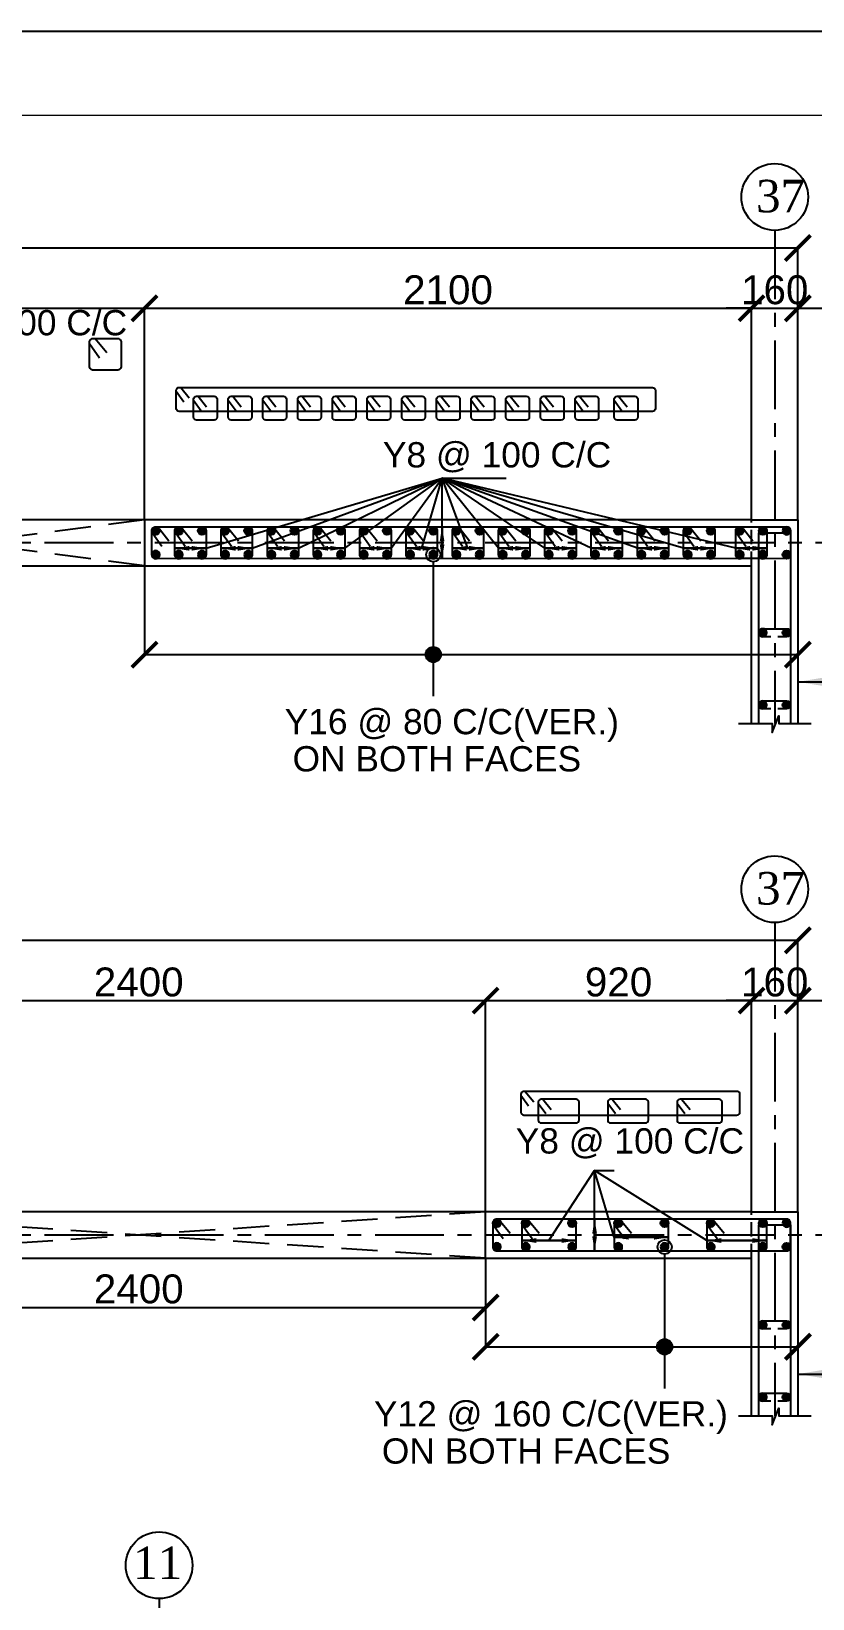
# Model space of a CAD drawing. Header units: inches. Extents: x 200139 to 352388, y -289304 to -188971.
# Drawn here: x 243224 to 254036, y -210664 to -188971 of the extents above; entities that cross this region are included whole.
import ezdxf

# ---------------------------------------------------------------- set-up
doc = ezdxf.new("R2010")
doc.units = ezdxf.units.IN
doc.header["$MEASUREMENT"] = 0
doc.linetypes.add('CENTER', pattern=[50.8, 31.75, -6.35, 6.35, -6.35])
doc.linetypes.add('Hidden', pattern=[3, 2, -1])
for name, color, linetype in [('1', 8, 'Continuous'), ('160 WALL OPEING', 1, 'Continuous'), ('5', 2, 'Continuous'), ('ARROW', 5, 'Continuous'), ('DIM', 251, 'Continuous'), ('GIRD CIR', 1, 'Continuous'), ('GIRD TEXT', 4, 'Continuous'), ('GRID', 8, 'CENTER'), ('LINKS', 3, 'Continuous'), ('OPENING', 1, 'Continuous'), ('SHEAR WALL', 6, 'Continuous'), ('STRRIUPS', 6, 'Continuous'), ('Ttxt', 3, 'Continuous')]:
    doc.layers.add(name, color=color, linetype=linetype)
doc.layers.add('JKEC COLHAT', color=2, linetype='Continuous', lineweight=20)
doc.styles.add('Arial', font='arial.ttf', dxfattribs={"height": 400})
doc.styles.add('T200', font='sanss___.ttf', dxfattribs={"height": 250})
doc.styles.add('T400', font='romantic.ttf')
doc.dimstyles.new('SCALE-25', dxfattribs={"dimtxt": 400, "dimasz": 350, "dimexe": 0, "dimexo": 0, "dimgap": 50, "dimtad": 1, "dimdec": 0, "dimlfac": 0.25, "dimzin": 0, "dimdsep": 46, "dimtxsty": 'Arial', "dimblk": 'ARCHTICK', "dimcen": 0, "dimclrd": 5, "dimclre": 8, "dimclrt": 1, "dimadec": 0, "dimazin": 0, "dimtfac": 1, "dimtdec": 0, "dimtix": 1, "dimtmove": 2, "dimatfit": 3, "dimfxl": 0, "dimtolj": 1, "dimtzin": 0, "dimlwd": -1, "dimarcsym": 0})
doc.dimstyles.new('T200', dxfattribs={"dimtxt": 300, "dimasz": 150, "dimexe": 0, "dimexo": 0, "dimgap": 5, "dimtad": 1, "dimdec": 0, "dimrnd": 5, "dimzin": 0, "dimdsep": 46, "dimtxsty": 'T200', "dimblk": 'ARCHTICK', "dimcen": 300, "dimclrd": 5, "dimclre": 252, "dimclrt": 1, "dimadec": 0, "dimazin": 0, "dimtfac": 50, "dimtdec": 0, "dimtofl": 0, "dimtmove": 2, "dimatfit": 3, "dimfxl": 1, "dimtolj": 1, "dimtzin": 0, "dimarcsym": 2})

# ---------------------------------------------------------------- blocks, each defined once
blk = doc.blocks.new('A$C5C0C2414')
at = {"layer": 'STRRIUPS', "ltscale": 0.2}
for p, q in [((0, 0), (158, -194)), ((-81, -72), (61, -268))]:
    blk.add_line(p, q, dxfattribs=at)
blk.add_lwpolyline([(304, -440), (-26, -440, -0.414214), (-81, -385), (-81, -55, -0.414214), (-26, 0), (304, 0, -0.414214), (359, -55), (359, -385, -0.414214)], format="xyb", close=True, dxfattribs=at)
blk = doc.blocks.new('R1')
at = {"layer": '5'}
h = blk.add_hatch(color=256, dxfattribs=at)
edge = h.paths.add_edge_path()
edge.add_arc((0, 0), 69.6, 0, 360)
at = {"layer": '5', "color": 6}
blk.add_circle((0, 0), 69.6, dxfattribs=at)
blk = doc.blocks.new('_ARCHTICK')
at = {"color": 0, "linetype": 'ByBlock', "const_width": 0.15}
blk.add_lwpolyline([(-0.5, -0.5), (0.5, 0.5)], dxfattribs=at)
blk = doc.blocks.new('*D162')
at = {"layer": 'Defpoints', "color": 0}
for p in [(244790, -196370, -14), (253831, -196370, -14), (253831, -197597)]:
    blk.add_point(p, dxfattribs=at)
at = {"layer": 'DIM', "color": 8, "lineweight": -2}
for p, q in [((244790, -196370), (244790, -197597)), ((253831, -196370), (253831, -197597))]:
    blk.add_line(p, q, dxfattribs=at)
at = {"layer": 'DIM', "color": 5}
blk.add_line((244790, -197597), (253831, -197597), dxfattribs=at)
at = {"layer": 'DIM', "color": 5, "xscale": 350, "yscale": 350, "zscale": 350, "rotation": 180}
blk.add_blockref('_ARCHTICK', (244790, -197597), dxfattribs=at)
at = {"layer": 'DIM', "color": 5, "xscale": 350, "yscale": 350, "zscale": 350}
blk.add_blockref('_ARCHTICK', (253831, -197597), dxfattribs=at)
blk = doc.blocks.new('ARCHTICK')
at = {"color": 0, "const_width": 0.15}
blk.add_lwpolyline([(-0.5, -0.5), (0.5, 0.5)], dxfattribs=at)
blk = doc.blocks.new('*D165')
at = {"layer": 'Defpoints', "color": 0}
for p in [(253831, -191969), (204796, -193930), (253831, -193930, -59)]:
    blk.add_point(p, dxfattribs=at)
at = {"layer": 'DIM', "color": 8, "lineweight": -2}
for p, q in [((204796, -193930), (204796, -191969)), ((253831, -193930), (253831, -191969))]:
    blk.add_line(p, q, dxfattribs=at)
at = {"layer": 'DIM', "color": 5}
blk.add_line((204796, -191969), (253831, -191969), dxfattribs=at)
at = {"layer": 'DIM', "color": 5, "xscale": 350, "yscale": 350, "zscale": 350, "rotation": 180}
blk.add_blockref('_ARCHTICK', (204796, -191969), dxfattribs=at)
at = {"layer": 'DIM', "color": 5, "xscale": 350, "yscale": 350, "zscale": 350}
blk.add_blockref('_ARCHTICK', (253831, -191969), dxfattribs=at)
at = {"layer": 'DIM', "color": 1, "insert": (229314, -191715), "char_height": 400, "attachment_point": 5, "style": 'Arial'}
blk.add_mtext('\\A1;12259', dxfattribs=at)
blk = doc.blocks.new('*D278')
at = {"layer": 'Defpoints', "color": 0}
for p in [(244790, -192804), (239990, -193930), (244790, -195730)]:
    blk.add_point(p, dxfattribs=at)
at = {"layer": 'DIM', "color": 8, "lineweight": -2}
for p, q in [((239990, -193930), (239990, -192804)), ((244790, -195730), (244790, -192804))]:
    blk.add_line(p, q, dxfattribs=at)
at = {"layer": 'DIM', "color": 5}
blk.add_line((239990, -192804), (244790, -192804), dxfattribs=at)
at = {"layer": 'DIM', "color": 5, "xscale": 350, "yscale": 350, "zscale": 350, "rotation": 180}
blk.add_blockref('_ARCHTICK', (239990, -192804), dxfattribs=at)
at = {"layer": 'DIM', "color": 5, "xscale": 350, "yscale": 350, "zscale": 350}
blk.add_blockref('_ARCHTICK', (244790, -192804), dxfattribs=at)
at = {"layer": 'DIM', "color": 1, "insert": (242390, -192550), "char_height": 400, "attachment_point": 5, "style": 'Arial'}
blk.add_mtext('\\A1;1200', dxfattribs=at)
blk = doc.blocks.new('*D279')
at = {"layer": 'Defpoints', "color": 0}
for p in [(253831, -192804), (253191, -195730), (253831, -195730, 0)]:
    blk.add_point(p, dxfattribs=at)
at = {"layer": 'DIM', "color": 5}
for p, q in [((253191, -192804), (252841, -192804)), ((253191, -192804), (253831, -192804)), ((253831, -192804), (254181, -192804))]:
    blk.add_line(p, q, dxfattribs=at)
at = {"layer": 'DIM', "color": 8, "lineweight": -2}
for p, q in [((253191, -195730), (253191, -192804)), ((253831, -195730), (253831, -192804))]:
    blk.add_line(p, q, dxfattribs=at)
at = {"layer": 'DIM', "color": 5, "xscale": 350, "yscale": 350, "zscale": 350}
blk.add_blockref('_ARCHTICK', (253191, -192804), dxfattribs=at)
at = {"layer": 'DIM', "color": 5, "xscale": 350, "yscale": 350, "zscale": 350, "rotation": 180}
blk.add_blockref('_ARCHTICK', (253831, -192804), dxfattribs=at)
at = {"layer": 'DIM', "color": 1, "insert": (253511, -192550), "char_height": 400, "attachment_point": 5, "style": 'Arial'}
blk.add_mtext('\\A1;160', dxfattribs=at)
blk = doc.blocks.new('*D281')
at = {"layer": 'Defpoints', "color": 0}
for p in [(253191, -192804), (244790, -193605), (253191, -193605)]:
    blk.add_point(p, dxfattribs=at)
at = {"layer": 'DIM', "color": 8, "lineweight": -2}
for p, q in [((244790, -193605), (244790, -192804)), ((253191, -193605), (253191, -192804))]:
    blk.add_line(p, q, dxfattribs=at)
at = {"layer": 'DIM', "color": 5}
blk.add_line((244790, -192804), (253191, -192804), dxfattribs=at)
at = {"layer": 'DIM', "color": 5, "xscale": 350, "yscale": 350, "zscale": 350, "rotation": 180}
blk.add_blockref('_ARCHTICK', (244790, -192804), dxfattribs=at)
at = {"layer": 'DIM', "color": 5, "xscale": 350, "yscale": 350, "zscale": 350}
blk.add_blockref('_ARCHTICK', (253191, -192804), dxfattribs=at)
at = {"layer": 'DIM', "color": 1, "insert": (248990, -192550), "char_height": 400, "attachment_point": 5, "style": 'Arial'}
blk.add_mtext('\\A1;2100', dxfattribs=at)
blk = doc.blocks.new('*D285')
at = {"layer": 'Defpoints', "color": 0}
for p in [(249510, -205951, -14), (253831, -205951, -14), (253831, -207178)]:
    blk.add_point(p, dxfattribs=at)
at = {"layer": 'DIM', "color": 8, "lineweight": -2}
for p, q in [((249510, -205951), (249510, -207178)), ((253831, -205951), (253831, -207178))]:
    blk.add_line(p, q, dxfattribs=at)
at = {"layer": 'DIM', "color": 5}
blk.add_line((249510, -207178), (253831, -207178), dxfattribs=at)
at = {"layer": 'DIM', "color": 5, "xscale": 350, "yscale": 350, "zscale": 350, "rotation": 180}
blk.add_blockref('_ARCHTICK', (249510, -207178), dxfattribs=at)
at = {"layer": 'DIM', "color": 5, "xscale": 350, "yscale": 350, "zscale": 350}
blk.add_blockref('_ARCHTICK', (253831, -207178), dxfattribs=at)
blk = doc.blocks.new('*D288')
at = {"layer": 'Defpoints', "color": 0}
for p in [(253831, -201551), (204796, -203511), (253831, -203511, -59)]:
    blk.add_point(p, dxfattribs=at)
at = {"layer": 'DIM', "color": 8, "lineweight": -2}
for p, q in [((204796, -203511), (204796, -201551)), ((253831, -203511), (253831, -201551))]:
    blk.add_line(p, q, dxfattribs=at)
at = {"layer": 'DIM', "color": 5}
blk.add_line((204796, -201551), (253831, -201551), dxfattribs=at)
at = {"layer": 'DIM', "color": 5, "xscale": 350, "yscale": 350, "zscale": 350, "rotation": 180}
blk.add_blockref('_ARCHTICK', (204796, -201551), dxfattribs=at)
at = {"layer": 'DIM', "color": 5, "xscale": 350, "yscale": 350, "zscale": 350}
blk.add_blockref('_ARCHTICK', (253831, -201551), dxfattribs=at)
at = {"layer": 'DIM', "color": 1, "insert": (229314, -201296), "char_height": 400, "attachment_point": 5, "style": 'Arial'}
blk.add_mtext('\\A1;12259', dxfattribs=at)
blk = doc.blocks.new('*D293')
at = {"layer": 'Defpoints', "color": 0}
for p in [(249510, -202386), (239911, -205311), (249510, -205311)]:
    blk.add_point(p, dxfattribs=at)
at = {"layer": 'DIM', "color": 8, "lineweight": -2}
for p, q in [((239911, -205311), (239911, -202386)), ((249510, -205311), (249510, -202386))]:
    blk.add_line(p, q, dxfattribs=at)
at = {"layer": 'DIM', "color": 5}
blk.add_line((239911, -202386), (249510, -202386), dxfattribs=at)
at = {"layer": 'DIM', "color": 5, "xscale": 350, "yscale": 350, "zscale": 350, "rotation": 180}
blk.add_blockref('_ARCHTICK', (239911, -202386), dxfattribs=at)
at = {"layer": 'DIM', "color": 5, "xscale": 350, "yscale": 350, "zscale": 350}
blk.add_blockref('_ARCHTICK', (249510, -202386), dxfattribs=at)
at = {"layer": 'DIM', "color": 1, "insert": (244710, -202131), "char_height": 400, "attachment_point": 5, "style": 'Arial'}
blk.add_mtext('\\A1;2400', dxfattribs=at)
blk = doc.blocks.new('*D294')
at = {"layer": 'Defpoints', "color": 0}
for p in [(253831, -202386), (253191, -205311), (253831, -205311, 0)]:
    blk.add_point(p, dxfattribs=at)
at = {"layer": 'DIM', "color": 5}
for p, q in [((253191, -202386), (252841, -202386)), ((253191, -202386), (253831, -202386)), ((253831, -202386), (254181, -202386))]:
    blk.add_line(p, q, dxfattribs=at)
at = {"layer": 'DIM', "color": 8, "lineweight": -2}
for p, q in [((253191, -205311), (253191, -202386)), ((253831, -205311), (253831, -202386))]:
    blk.add_line(p, q, dxfattribs=at)
at = {"layer": 'DIM', "color": 5, "xscale": 350, "yscale": 350, "zscale": 350}
blk.add_blockref('_ARCHTICK', (253191, -202386), dxfattribs=at)
at = {"layer": 'DIM', "color": 5, "xscale": 350, "yscale": 350, "zscale": 350, "rotation": 180}
blk.add_blockref('_ARCHTICK', (253831, -202386), dxfattribs=at)
at = {"layer": 'DIM', "color": 1, "insert": (253511, -202131), "char_height": 400, "attachment_point": 5, "style": 'Arial'}
blk.add_mtext('\\A1;160', dxfattribs=at)
blk = doc.blocks.new('*D290')
at = {"layer": 'Defpoints', "color": 0}
for p in [(253191, -202386), (253191, -203419), (249510, -205311)]:
    blk.add_point(p, dxfattribs=at)
at = {"layer": 'DIM', "color": 8, "lineweight": -2}
for p, q in [((249510, -205311), (249510, -202386)), ((253191, -203419), (253191, -202386))]:
    blk.add_line(p, q, dxfattribs=at)
at = {"layer": 'DIM', "color": 5}
blk.add_line((249510, -202386), (253191, -202386), dxfattribs=at)
at = {"layer": 'DIM', "color": 5, "xscale": 350, "yscale": 350, "zscale": 350, "rotation": 180}
blk.add_blockref('_ARCHTICK', (249510, -202386), dxfattribs=at)
at = {"layer": 'DIM', "color": 5, "xscale": 350, "yscale": 350, "zscale": 350}
blk.add_blockref('_ARCHTICK', (253191, -202386), dxfattribs=at)
at = {"layer": 'DIM', "color": 1, "insert": (251350, -202131), "char_height": 400, "attachment_point": 5, "style": 'Arial'}
blk.add_mtext('\\A1;920', dxfattribs=at)
blk = doc.blocks.new('A$C65FE352E')
at = {"layer": 'STRRIUPS', "ltscale": 0.2}
for p, q in [((0, 0), (158, -194)), ((-81, -72), (61, -268)), ((240, -216, 59), (382, -412, 59)), ((321, -144, 59), (479, -338, 59)), ((1520, -216, 59), (1662, -412, 59)), ((1601, -144, 59), (1759, -338, 59)), ((2800, -216, 59), (2942, -412, 59)), ((2881, -144, 59), (3039, -338, 59))]:
    blk.add_line(p, q, dxfattribs=at)
at = {"layer": 'STRRIUPS', "ltscale": 0.2, "elevation": 118}
for points in [[(-26, -440), (3905, -440, 0.414214), (3960, -385), (3960, -55, 0.414214), (3905, 0), (-26, 0, 0.414214), (-81, -55), (-81, -385, 0.414214)], [(295, -584), (936, -584, 0.414214), (991, -529), (991, -199, 0.414214), (936, -144), (295, -144, 0.414214), (240, -199), (240, -529, 0.414214)], [(1575, -584), (2216, -584, 0.414214), (2271, -529), (2271, -199, 0.414214), (2216, -144), (1575, -144, 0.414214), (1520, -199), (1520, -529, 0.414214)], [(2855, -584), (3576, -584, 0.414214), (3631, -529), (3631, -199, 0.414214), (3576, -144), (2855, -144, 0.414214), (2800, -199), (2800, -529, 0.414214)]]:
    blk.add_lwpolyline(points, format="xyb", close=True, dxfattribs=at)
blk = doc.blocks.new('*D296')
at = {"layer": 'Defpoints', "color": 0}
for p in [(239911, -205951), (249510, -205951), (249510, -206633)]:
    blk.add_point(p, dxfattribs=at)
at = {"layer": 'DIM', "color": 8, "lineweight": -2}
for p, q in [((239911, -205951), (239911, -206633)), ((249510, -205951), (249510, -206633))]:
    blk.add_line(p, q, dxfattribs=at)
at = {"layer": 'DIM', "color": 5}
blk.add_line((239911, -206633), (249510, -206633), dxfattribs=at)
at = {"layer": 'DIM', "color": 5, "xscale": 350, "yscale": 350, "zscale": 350, "rotation": 180}
blk.add_blockref('_ARCHTICK', (239911, -206633), dxfattribs=at)
at = {"layer": 'DIM', "color": 5, "xscale": 350, "yscale": 350, "zscale": 350}
blk.add_blockref('_ARCHTICK', (249510, -206633), dxfattribs=at)
at = {"layer": 'DIM', "color": 1, "insert": (244710, -206379), "char_height": 400, "attachment_point": 5, "style": 'Arial'}
blk.add_mtext('\\A1;2400', dxfattribs=at)
blk = doc.blocks.new('A$C4CAC6CDC')
at = {"layer": 'STRRIUPS', "ltscale": 0.2}
for p, q in [((0, 0, -59), (158, -194, -59)), ((-81, -72, -59), (61, -268, -59)), ((239, -235, -59), (381, -431, -59)), ((320, -163, -59), (478, -356, -59)), ((879, -235, -59), (1021, -431, -59)), ((960, -163, -59), (1118, -356, -59)), ((1519, -235, -59), (1661, -431, -59)), ((1600, -163, -59), (1758, -356, -59)), ((2159, -235, -59), (2301, -431, -59)), ((2240, -163, -59), (2398, -356, -59)), ((2799, -235, -59), (2941, -431, -59)), ((2880, -163, -59), (3038, -356, -59)), ((3439, -235, -59), (3581, -431, -59)), ((3520, -163, -59), (3678, -356, -59)), ((4080, -235, -59), (4222, -431, -59)), ((4160, -163, -59), (4319, -356, -59)), ((4720, -235, -59), (4862, -431, -59)), ((4801, -163, -59), (4959, -356, -59)), ((5360, -235, -59), (5502, -431, -59)), ((5441, -163, -59), (5599, -356, -59)), ((6000, -235, -59), (6142, -431, -59)), ((6081, -163, -59), (6239, -356, -59)), ((6640, -235, -59), (6782, -431, -59)), ((6721, -163, -59), (6879, -356, -59)), ((7280, -235, -59), (7422, -431, -59)), ((7361, -163, -59), (7519, -356, -59)), ((8000, -235, -59), (8142, -431, -59)), ((8081, -163, -59), (8239, -356, -59))]:
    blk.add_line(p, q, dxfattribs=at)
blk.add_lwpolyline([(-26, 0), (8705, -1, -0.414191), (8760, -56), (8760, -388, -0.414258), (8705, -443), (-26, -442, -0.414169), (-81, -387), (-81, -55, -0.414236)], format="xyb", close=True, dxfattribs=at)
at = {"layer": 'STRRIUPS', "ltscale": 0.2, "elevation": 59}
for points in [[(616, -605), (294, -605, -0.414214), (239, -550), (239, -218, -0.414214), (294, -163), (616, -163, -0.414214), (671, -218), (671, -550, -0.414214)], [(1256, -605), (934, -605, -0.414214), (879, -550), (879, -218, -0.414214), (934, -163), (1256, -163, -0.414214), (1311, -218), (1311, -550, -0.414214)], [(1896, -605), (1574, -605, -0.414214), (1519, -550), (1519, -218, -0.414214), (1574, -163), (1896, -163, -0.414214), (1951, -218), (1951, -550, -0.414214)], [(2536, -605), (2214, -605, -0.414214), (2159, -550), (2159, -218, -0.414214), (2214, -163), (2536, -163, -0.414214), (2591, -218), (2591, -550, -0.414214)], [(3176, -605), (2854, -605, -0.414214), (2799, -550), (2799, -218, -0.414214), (2854, -163), (3176, -163, -0.414214), (3231, -218), (3231, -550, -0.414214)], [(3816, -605), (3494, -605, -0.414214), (3439, -550), (3439, -218, -0.414214), (3494, -163), (3816, -163, -0.414214), (3871, -218), (3871, -550, -0.414214)], [(4456, -605), (4135, -605, -0.414214), (4080, -550), (4080, -218, -0.414214), (4135, -163), (4456, -163, -0.414214), (4511, -218), (4511, -550, -0.414214)], [(5097, -605), (4775, -605, -0.414214), (4720, -550), (4720, -218, -0.414214), (4775, -163), (5097, -163, -0.414214), (5152, -218), (5152, -550, -0.414214)], [(5737, -605), (5415, -605, -0.414214), (5360, -550), (5360, -218, -0.414214), (5415, -163), (5737, -163, -0.414214), (5792, -218), (5792, -550, -0.414214)], [(6377, -605), (6055, -605, -0.414214), (6000, -550), (6000, -218, -0.414214), (6055, -163), (6377, -163, -0.414214), (6432, -218), (6432, -550, -0.414214)], [(7017, -605), (6695, -605, -0.414214), (6640, -550), (6640, -218, -0.414214), (6695, -163), (7017, -163, -0.414214), (7072, -218), (7072, -550, -0.414214)], [(7657, -605), (7335, -605, -0.414214), (7280, -550), (7280, -218, -0.414214), (7335, -163), (7657, -163, -0.414214), (7712, -218), (7712, -550, -0.414214)], [(8377, -605), (8055, -605, -0.414214), (8000, -550), (8000, -218, -0.414214), (8055, -163), (8377, -163, -0.414214), (8432, -218), (8432, -550, -0.414214)]]:
    blk.add_lwpolyline(points, format="xyb", close=True, dxfattribs=at)

msp = doc.modelspace()

# ---------------------------------------------------------------- hatches: boundary and pattern name
at = {"layer": 'ARROW'}
h = msp.add_hatch(color=256, dxfattribs=at)
edge = h.paths.add_edge_path()
edge.add_arc((248786, -197596.6), 106, 0, 360)
h = msp.add_hatch(color=256, dxfattribs=at)
edge = h.paths.add_edge_path()
edge.add_arc((251987.1, -207178.4), 106, 0, 360)

# ---------------------------------------------------------------- linework, layer by layer
at = {"layer": '1', "linetype": 'Hidden', "ltscale": 100}
for p, q in [((253190.7, -196369.6, 0), (253190.7, -195729.6, 0)), ((253190.7, -205950.6, 0), (253190.7, -205310.6, 0))]:
    msp.add_line(p, q, dxfattribs=at)
at = {"layer": '1', "elevation": 59}
for points in [[(253011.8, -198550.6), (253474.3, -198550.6), (253474.3, -198674.9), (253567.9, -198445), (253567.9, -198550.6), (254013.6, -198550.6)], [(253011.8, -208131.7), (253474.3, -208131.7), (253474.3, -208256), (253567.9, -208026), (253567.9, -208131.7), (254013.6, -208131.7)]]:
    msp.add_lwpolyline(points, dxfattribs=at)
at = {"layer": '160 WALL OPEING', "linetype": 'Hidden', "ltscale": 250}
for p, q in [((244789.9, -196369.6), (239910.7, -195729.6)), ((244789.9, -195729.6, -59), (239910.7, -196369.6)), ((249510, -205950.6), (239910.7, -205310.6)), ((249510, -205310.6), (239910.7, -205950.6))]:
    msp.add_line(p, q, dxfattribs=at)
at = {"layer": '5'}
for points in [[(253290.7, -198550.6), (253290.7, -195909.6), (253730.7, -195909.6), (253730.7, -198550.6)], [(253290.7, -208131.7), (253290.7, -205490.6), (253730.7, -205490.6), (253730.7, -208131.7)]]:
    msp.add_lwpolyline(points, dxfattribs=at)
at = {"layer": 'ARROW'}
for p, q in [((248786, -196312.4, 59), (248786, -198172.4, 59)), ((251987.1, -205894.2, 117.9), (251987.1, -207754.2, 117.9))]:
    msp.add_line(p, q, dxfattribs=at)
for points, elevation in [([(245641.3, -196125.9), (248907.8, -195155.7)], 59), ([(246281.3, -196125.9), (248907.8, -195155.7)], 59), ([(246921.3, -196125.9), (248907.8, -195155.7)], 59), ([(247561.3, -196125.9), (248907.8, -195155.7)], 59), ([(248201.3, -196125.9), (248907.8, -195155.7)], 59), ([(248625.6, -196125.9), (248907.8, -195155.7)], 59), ([(252250.7, -196125.9), (248907.7, -195155.7)], 59), ([(252970.7, -196125.9), (248907.7, -195155.7)], 59), ([(250330.7, -196125.9), (248907.7, -195155.8)], 117.9), ([(250970.7, -196125.9), (248907.7, -195155.8)], 117.9), ([(249266, -196125.9), (248907.7, -195155.8)], 117.9), ([(249690.7, -196125.9), (248907.7, -195155.8)], 59), ([(248907.8, -195829.6), (248907.8, -195155.7), (249792.7, -195155.7)], 117.9), ([(251610.7, -196125.9), (248907.8, -195155.7)], 59), ([(250386.4, -205707), (251018.4, -204736.8)], 117.9), ([(251018.4, -205410.6), (251018.4, -204736.8), (251289.4, -204736.8)], 59), ([(251290.7, -205661.5), (251018.4, -204736.8)], 117.9), ([(252570.7, -205707), (251018.4, -204736.8)], 117.9)]:
    msp.add_lwpolyline(points, dxfattribs=dict(at, elevation=elevation))
for centre, radius in [((248786, -196213.9, 59), 98.5), ((248786, -197596.6, 72.5), 106), ((251987.1, -205795.6, 117.9), 98.5), ((251987.1, -207178.4, 131.5), 106)]:
    msp.add_circle(centre, radius, dxfattribs=at)
at = {"layer": 'Defpoints', "ltscale": 0.2}
msp.add_lwpolyline([(200138.9, -289303.9), (342472.3, -289303.9), (342472.3, -188970.6), (200138.9, -188970.6)], close=True, dxfattribs=at)
at = {"layer": 'GIRD CIR'}
for centre in [(253510.7, -191263.2, 0), (253510.7, -200844.3, 0), (244992.3, -210202.1, 59)]:
    msp.add_circle(centre, 461.7, dxfattribs=at)
at = {"layer": 'GRID', "ltscale": 30}
for p, q in [((253510.7, -191724.9, 0), (253510.7, -198550.6, 0)), ((255028.2, -196049.6), (203721.7, -196049.6, 59)), ((253510.7, -201306, 0), (253510.7, -208131.7, 0)), ((255028.2, -205630.6), (203721.7, -205630.6, 59)), ((244992.3, -210663.9, 59), (244992.3, -217485.2, 59))]:
    msp.add_line(p, q, dxfattribs=at)
at = {"layer": 'JKEC COLHAT', "ltscale": 0.2}
msp.add_lwpolyline([(201305.6, -288137.2), (341305.6, -288137.2), (341305.6, -190137.2), (201305.6, -190137.2)], close=True, dxfattribs=at)
at = {"layer": 'LINKS', "elevation": 59}
for points in [[(253459.1, -197349.6), (253346.4, -197349.6, -1), (253346.4, -197238.2), (253675, -197238.2, -1), (253675, -197349.6), (253555.5, -197349.6)], [(253459.1, -198349.6), (253346.4, -198349.6, -1), (253346.4, -198238.2), (253675, -198238.2, -1), (253675, -198349.6), (253555.5, -198349.6)], [(253459.1, -206930.6), (253346.4, -206930.6, -1), (253346.4, -206819.3), (253675, -206819.3, -1), (253675, -206930.6), (253555.5, -206930.6)], [(253459.1, -207930.6), (253346.4, -207930.6, -1), (253346.4, -207819.3), (253675, -207819.3, -1), (253675, -207930.6), (253555.5, -207930.6)]]:
    msp.add_lwpolyline(points, format="xyb", dxfattribs=at)
at = {"layer": 'OPENING', "color": 1}
for points in [[(244789.9, -195729.6), (239910.7, -195729.6)], [(239910.7, -196369.6), (244789.9, -196369.6)], [(249510, -205310.6), (239910.7, -205310.6)], [(239910.7, -205950.6), (249510, -205950.6)]]:
    msp.add_lwpolyline(points, dxfattribs=at)
at = {"layer": 'SHEAR WALL', "color": 4}
for p, q in [((244789.9, -195729.6), (244789.9, -196369.6)), ((249510, -205950.6), (249510, -205310.6))]:
    msp.add_line(p, q, dxfattribs=at)
for points in [[(253190.7, -195729.6), (244789.9, -195729.6)], [(244789.9, -196369.6), (253190.7, -196369.6)], [(253190.7, -205310.6), (249510, -205310.6)], [(249510, -205950.6), (253190.7, -205950.6)]]:
    msp.add_lwpolyline(points, dxfattribs=at)
at = {"layer": 'SHEAR WALL', "color": 4, "elevation": 0}
for points in [[(253190.7, -195729.6), (253830.7, -195729.6), (253830.7, -198550.6)], [(253190.7, -198550.6), (253190.7, -196369.6)], [(253190.7, -205310.6), (253830.7, -205310.6), (253830.7, -208131.7)], [(253190.7, -208131.7), (253190.7, -205950.6)]]:
    msp.add_lwpolyline(points, dxfattribs=at)
at = {"layer": 'STRRIUPS', "ltscale": 0.2}
for p, q in [((244995.8, -195857.8, -59), (245128.9, -196020.6, -59)), ((245315.8, -195857.8, -59), (245448.9, -196020.6, -59)), ((245955.8, -195857.8, -59), (246088.9, -196020.6, -59)), ((246595.8, -195857.8, -59), (246728.9, -196020.6, -59)), ((247235.8, -195857.8, -59), (247368.9, -196020.6, -59)), ((247875.8, -195857.8, -59), (248008.9, -196020.6, -59)), ((248515.8, -195857.8, -59), (248648.9, -196020.6, -59)), ((249156.2, -195857.8, -59), (249289.3, -196020.6, -59)), ((249796.6, -195857.8, -59), (249929.7, -196020.6, -59)), ((250436.6, -195857.8, -59), (250569.7, -196020.6, -59)), ((251076.6, -195857.8, -59), (251209.7, -196020.6, -59)), ((251716.6, -195857.8, -59), (251849.7, -196020.6, -59)), ((252356.6, -195857.8, -59), (252489.7, -196020.6, -59)), ((253076.6, -195857.8, -59), (253209.7, -196020.6, -59)), ((244907, -195922.3, -59), (245031.7, -196095.3, -59)), ((245227, -195922.3, -59), (245351.7, -196095.3, -59)), ((245867, -195922.3, -59), (245991.7, -196095.3, -59)), ((246507, -195922.3, -59), (246631.7, -196095.3, -59)), ((247147, -195922.3, -59), (247271.7, -196095.3, -59)), ((247787, -195922.3, -59), (247911.7, -196095.3, -59)), ((248427, -195922.3, -59), (248551.7, -196095.3, -59)), ((249067.4, -195922.3, -59), (249192.1, -196095.3, -59)), ((249707.8, -195922.3, -59), (249832.5, -196095.3, -59)), ((250347.8, -195922.3, -59), (250472.5, -196095.3, -59)), ((250987.8, -195922.3, -59), (251112.5, -196095.3, -59)), ((251627.8, -195922.3, -59), (251752.5, -196095.3, -59)), ((252267.8, -195922.3, -59), (252392.5, -196095.3, -59)), ((252987.8, -195922.3, -59), (253112.5, -196095.3, -59)), ((249627.1, -205506.1), (249751.8, -205679)), ((249715.9, -205441.6), (249849, -205604.4)), ((250027.8, -205506.1, 59), (250152.5, -205679, 59)), ((250116.6, -205441.6, 59), (250249.7, -205604.4, 59)), ((251307.8, -205506.1, 59), (251432.5, -205679, 59)), ((251396.6, -205441.6, 59), (251529.7, -205604.4, 59)), ((252587.8, -205506.1, 59), (252712.5, -205679, 59)), ((252676.6, -205441.6, 59), (252809.7, -205604.4, 59))]:
    msp.add_line(p, q, dxfattribs=at)
msp.add_lwpolyline([(244945, -195826.9), (253675.7, -195827.6, -0.4141914), (253730.7, -195882.6), (253730.7, -196215.2, -0.414258), (253675.7, -196270.2), (244944.9, -196268.9, -0.4141692), (244889.9, -196213.9), (244889.9, -195881.9, -0.4142358)], format="xyb", close=True, dxfattribs=at)
for points, elevation in [([(245586.3, -196269), (245264.9, -196269, -0.4142136), (245209.9, -196214), (245209.9, -195881.9, -0.4142136), (245264.9, -195826.9), (245586.3, -195826.9, -0.4142136), (245641.3, -195881.9), (245641.3, -196214, -0.4142136)], 59), ([(246226.3, -196269), (245904.9, -196269, -0.4142136), (245849.9, -196214), (245849.9, -195881.9, -0.4142136), (245904.9, -195826.9), (246226.3, -195826.9, -0.4142136), (246281.3, -195881.9), (246281.3, -196214, -0.4142136)], 59), ([(246866.3, -196269), (246544.9, -196269, -0.4142136), (246489.9, -196214), (246489.9, -195881.9, -0.4142136), (246544.9, -195826.9), (246866.3, -195826.9, -0.4142136), (246921.3, -195881.9), (246921.3, -196214, -0.4142136)], 59), ([(247506.3, -196269), (247184.9, -196269, -0.4142136), (247129.9, -196214), (247129.9, -195881.9, -0.4142136), (247184.9, -195826.9), (247506.3, -195826.9, -0.4142136), (247561.3, -195881.9), (247561.3, -196214, -0.4142136)], 59), ([(248146.3, -196269), (247824.9, -196269, -0.4142136), (247769.9, -196214), (247769.9, -195881.9, -0.4142136), (247824.9, -195826.9), (248146.3, -195826.9, -0.4142136), (248201.3, -195881.9), (248201.3, -196214, -0.4142136)], 59), ([(248786.3, -196269), (248464.9, -196269, -0.4142136), (248409.9, -196214), (248409.9, -195881.9, -0.4142136), (248464.9, -195826.9), (248786.3, -195826.9, -0.4142136), (248841.3, -195881.9), (248841.3, -196214, -0.4142136)], 59), ([(249426.7, -196269), (249105.3, -196269, -0.4142136), (249050.3, -196214), (249050.3, -195881.9, -0.4142136), (249105.3, -195826.9), (249426.7, -195826.9, -0.4142136), (249481.7, -195881.9), (249481.7, -196214, -0.4142136)], 59), ([(250067.1, -196269), (249745.7, -196269, -0.4142136), (249690.7, -196214), (249690.7, -195881.9, -0.4142136), (249745.7, -195826.9), (250067.1, -195826.9, -0.4142136), (250122.1, -195881.9), (250122.1, -196214, -0.4142136)], 59), ([(250707.1, -196269), (250385.7, -196269, -0.4142136), (250330.7, -196214), (250330.7, -195881.9, -0.4142136), (250385.7, -195826.9), (250707.1, -195826.9, -0.4142136), (250762.1, -195881.9), (250762.1, -196214, -0.4142136)], 59), ([(251347.1, -196269), (251025.7, -196269, -0.4142136), (250970.7, -196214), (250970.7, -195881.9, -0.4142136), (251025.7, -195826.9), (251347.1, -195826.9, -0.4142136), (251402.1, -195881.9), (251402.1, -196214, -0.4142136)], 59), ([(251987.1, -196269), (251665.7, -196269, -0.4142136), (251610.7, -196214), (251610.7, -195881.9, -0.4142136), (251665.7, -195826.9), (251987.1, -195826.9, -0.4142136), (252042.1, -195881.9), (252042.1, -196214, -0.4142136)], 59), ([(252627.1, -196269), (252305.7, -196269, -0.4142136), (252250.7, -196214), (252250.7, -195881.9, -0.4142136), (252305.7, -195826.9), (252627.1, -195826.9, -0.4142136), (252682.1, -195881.9), (252682.1, -196214, -0.4142136)], 59), ([(253347.1, -196269), (253025.7, -196269, -0.4142136), (252970.7, -196214), (252970.7, -195881.9, -0.4142136), (253025.7, -195826.9), (253347.1, -195826.9, -0.4142136), (253402.1, -195881.9), (253402.1, -196214, -0.4142136)], 59), ([(249665, -205850.6), (253675.7, -205850.6, 0.4142136), (253730.7, -205795.6), (253730.7, -205465.6, 0.4142136), (253675.7, -205410.6), (249665, -205410.6, 0.4142136), (249610, -205465.6), (249610, -205795.6, 0.4142136)], 117.9), ([(250065.7, -205850.6), (250707.1, -205850.6, 0.4142136), (250762.1, -205795.6), (250762.1, -205465.6, 0.4142136), (250707.1, -205410.6), (250065.7, -205410.6, 0.4142136), (250010.7, -205465.6), (250010.7, -205795.6, 0.4142136)], 117.9), ([(251345.7, -205850.6), (251987.1, -205850.6, 0.4142136), (252042.1, -205795.6), (252042.1, -205465.6, 0.4142136), (251987.1, -205410.6), (251345.7, -205410.6, 0.4142136), (251290.7, -205465.6), (251290.7, -205795.6, 0.4142136)], 117.9), ([(252625.7, -205850.6), (253347.1, -205850.6, 0.4142136), (253402.1, -205795.6), (253402.1, -205465.6, 0.4142136), (253347.1, -205410.6), (252625.7, -205410.6, 0.4142136), (252570.7, -205465.6), (252570.7, -205795.6, 0.4142136)], 117.9)]:
    msp.add_lwpolyline(points, format="xyb", close=True, dxfattribs=dict(at, elevation=elevation))

# ---------------------------------------------------------------- block references
at = {"layer": '5', "yscale": 0.8000000000465661, "zscale": 0.8000000000465661}
for p, xscale, rotation in [((244945.6, -195882.6, -59), 0.8000000000465661, 90.00000000000001), ((245265.6, -195882.6, -59), 0.8000000000465661, 90.00000000000001), ((245585.6, -195882.6, -59), 0.8000000000465661, 90.00000000000001), ((245905.6, -195882.6, -59), 0.8000000000465661, 90.00000000000001), ((246225.6, -195882.6, -59), 0.8000000000465661, 90.00000000000001), ((246545.6, -195882.6, -59), 0.8000000000465661, 90.00000000000001), ((246865.6, -195882.6, -59), 0.8000000000465661, 90.00000000000001), ((247185.6, -195882.6, -59), 0.8000000000465661, 90.00000000000001), ((247505.6, -195882.6, -59), 0.8000000000465661, 90.00000000000001), ((247825.6, -195882.6, -59), 0.8000000000465661, 90.00000000000001), ((248145.6, -195882.6, -59), 0.8000000000465661, 90.00000000000001), ((248465.6, -195882.6, -59), 0.8000000000465661, 90.00000000000001), ((248786, -195882.6, -59), 0.8000000000465661, 90.00000000000001), ((249106, -195882.6, -59), 0.8000000000465661, 90.00000000000001), ((249426.4, -195882.6, -59), 0.8000000000465661, 90.00000000000001), ((249746.4, -195882.6, -59), 0.8000000000465661, 90.00000000000001), ((250066.4, -195882.6, -59), 0.8000000000465661, 90.00000000000001), ((250386.4, -195882.6, -59), 0.8000000000465661, 90.00000000000001), ((250706.4, -195882.6, -59), 0.8000000000465661, 90.00000000000001), ((251026.4, -195882.6, -59), 0.8000000000465661, 90.00000000000001), ((251346.4, -195882.6, -59), 0.8000000000465661, 90.00000000000001), ((251666.4, -195882.6, -59), 0.8000000000465661, 90.00000000000001), ((251986.4, -195882.6, -59), 0.8000000000465661, 90.00000000000001), ((252306.4, -195882.6, -59), 0.8000000000465661, 90.00000000000001), ((252626.4, -195882.6, -59), 0.8000000000465661, 90.00000000000001), ((253026.4, -195882.6, -59), 0.8000000000465661, 90.00000000000001), ((253346.4, -195882.6, -59), 0.8000000000465661, 90.00000000000001), ((253675.1, -195882.6, -59), -0.8000000000465661, 270), ((244945.6, -196213.9, 59), -0.8000000000465661, 90), ((245265.6, -196213.9, 59), -0.8000000000465661, 90), ((245585.6, -196213.9, 59), -0.8000000000465661, 90), ((245905.6, -196213.9, 59), -0.8000000000465661, 90), ((246225.6, -196213.9, 59), -0.8000000000465661, 90), ((246545.6, -196213.9, 59), -0.8000000000465661, 90), ((246865.6, -196213.9, 59), -0.8000000000465661, 90), ((247185.6, -196213.9, 59), -0.8000000000465661, 90), ((247505.6, -196213.9, 59), -0.8000000000465661, 90), ((247825.6, -196213.9, 59), -0.8000000000465661, 90), ((248145.6, -196213.9, 59), -0.8000000000465661, 90), ((248465.6, -196213.9, 59), -0.8000000000465661, 90), ((248786, -196213.9, 59), -0.8000000000465661, 90), ((249106, -196213.9, 59), -0.8000000000465661, 90), ((249426.4, -196213.9, 59), -0.8000000000465661, 90), ((249746.4, -196213.9, 59), -0.8000000000465661, 90), ((250066.4, -196213.9, 59), -0.8000000000465661, 90), ((250386.4, -196213.9, 59), -0.8000000000465661, 90), ((250706.4, -196213.9, 59), -0.8000000000465661, 90), ((251026.4, -196213.9, 59), -0.8000000000465661, 90), ((251346.4, -196213.9, 59), -0.8000000000465661, 90), ((251666.4, -196213.9, 59), -0.8000000000465661, 90), ((251986.4, -196213.9, 59), -0.8000000000465661, 90), ((252306.4, -196213.9, 59), -0.8000000000465661, 90), ((252626.4, -196213.9, 59), -0.8000000000465661, 90), ((253026.4, -196213.9, 59), -0.8000000000465661, 90), ((253346.4, -196213.9, 59), -0.8000000000465661, 90), ((253675.1, -196213.9, 59), 0.8000000000465661, 270), ((253346.4, -197293.9, 59), -0.8000000000465661, 90), ((253675.1, -197293.9, 59), 0.8000000000465661, 270), ((253346.4, -198293.9, 59), -0.8000000000465661, 90), ((253675.1, -198293.9, 59), 0.8000000000465661, 270), ((249665.7, -205466.3), 0.8000000000465661, 90.00000000000001), ((250066.4, -205466.3, 59), 0.8000000000465661, 90.00000000000001), ((250706.4, -205466.3, 59), 0.8000000000465661, 90.00000000000001), ((251346.4, -205466.3, 59), 0.8000000000465661, 90.00000000000001), ((251986.4, -205466.3, 59), 0.8000000000465661, 90.00000000000001), ((252626.4, -205466.3, 59), 0.8000000000465661, 90.00000000000001), ((253346.4, -205466.3, 59), 0.8000000000465661, 90.00000000000001), ((253675.1, -205466.3, 59), -0.8000000000465661, 270), ((249665.7, -205795), -0.8000000000465661, 90), ((250066.4, -205795, 59), -0.8000000000465661, 90), ((250706.4, -205795, 59), -0.8000000000465661, 90), ((251346.4, -205795, 59), -0.8000000000465661, 90), ((251986.4, -205795, 59), -0.8000000000465661, 90), ((252626.4, -205795, 59), -0.8000000000465661, 90), ((253346.4, -205795, 59), -0.8000000000465661, 90), ((253675.1, -205795, 59), 0.8000000000465661, 270), ((253346.4, -206875, 59), -0.8000000000465661, 90), ((253675.1, -206875, 59), 0.8000000000465661, 270), ((253346.4, -207875, 59), -0.8000000000465661, 90), ((253675.1, -207875, 59), 0.8000000000465661, 270)]:
    msp.add_blockref('R1', p, dxfattribs=dict(at, xscale=xscale, rotation=rotation))
at = {"layer": 'STRRIUPS'}
msp.add_blockref('A$C5C0C2414', (244108.5, -193219.7), dxfattribs=at)
at = {"layer": 'STRRIUPS', "xscale": 0.75, "yscale": 0.75, "zscale": 0.75}
for name, p in [('A$C4CAC6CDC', (245290.5, -193898.8, -14.7)), ('A$C65FE352E', (250059.3, -203642, 29.5))]:
    msp.add_blockref(name, p, dxfattribs=at)

# ---------------------------------------------------------------- texts
at = {"layer": 'GIRD TEXT', "ltscale": 7, "style": 'T400'}
for s, p in [('37', (253252.2, -191475.4)), ('37', (253252.2, -201056.5)), ('11', (244631.9, -210392.3))]:
    msp.add_text(s, height=450, dxfattribs=at).set_placement(p)
at = {"layer": 'Ttxt', "color": 4, "style": 'Arial'}
for s, p in [('Y8 @ 100 C/C', (241390.5, -193178)), ('Y8 @ 100 C/C', (248089, -195006.6)), ('Y16 @ 80 C/C(VER.)', (246729.5, -198699.4)), ('Y8 @ 100 C/C', (249927.1, -204502.9)), ('Y12 @ 160 C/C(VER.)', (247964.5, -208280.5))]:
    msp.add_text(s, height=350, dxfattribs=at).set_placement(p)
at = {"layer": 'Ttxt', "color": 6, "style": 'Arial'}
for p in [(246839.3, -199214.1), (248074.3, -208795.2)]:
    msp.add_text('ON BOTH FACES', height=350, dxfattribs=at).set_placement(p)

# ---------------------------------------------------------------- dimensions: what is measured, and where the dimension line sits
at = {"layer": 'DIM', "color": 1}
for base, p1, p2, picture, middle in [((253830.7, -191969.4), (204796.3, -193929.6), (253830.7, -193929.6, -59), '*D165', (229313.5, -191715.2)), ((253830.7, -201550.5), (204796.3, -203510.6), (253830.7, -203510.6, -59), '*D288', (229313.5, -201296.3))]:
    dim = msp.add_linear_dim(base=base, p1=p1, p2=p2, dimstyle='SCALE-25', override={"dimldrblk": 'ARCHTICK'}, dxfattribs=at)
    dim.commit()
    dim.dimension.update_dxf_attribs({"geometry": picture, "text_midpoint": middle})
at = {"layer": 'DIM'}
for base, p1, p2, picture, middle in [((244789.9, -192804.4), (239990, -193929.6), (244789.9, -195729.6), '*D278', (242390, -192550.2)), ((253190.7, -192804.4), (244789.9, -193604.7), (253190.7, -193604.7), '*D281', (248990.3, -192550.2)), ((253830.7, -192804.4), (253190.7, -195729.6), (253830.7, -195729.6, 0), '*D279', (253510.7, -192550.2)), ((249510, -202385.5), (239910.7, -205310.6), (249510, -205310.6), '*D293', (244710.4, -202131.3)), ((253190.7, -202385.5), (249510, -205310.6), (253190.7, -203419), '*D290', (251350.4, -202131.3)), ((253830.7, -202385.5), (253190.7, -205310.6), (253830.7, -205310.6, 0), '*D294', (253510.7, -202131.3)), ((249510, -206633.3), (239910.7, -205950.6), (249510, -205950.6), '*D296', (244710.4, -206379.1))]:
    dim = msp.add_linear_dim(base=base, p1=p1, p2=p2, dimstyle='SCALE-25', override={"dimldrblk": 'ARCHTICK'}, dxfattribs=at)
    dim.commit()
    dim.dimension.update_dxf_attribs({"geometry": picture, "text_midpoint": middle})
for base, p1, p2, picture, middle in [((253830.7, -197596.6, 13.8), (244789.9, -196369.6), (253830.7, -196369.6, 0), '*D162', (249310.3, -197596.6, 13.8)), ((253830.7, -207177.7, 13.8), (249510, -205950.6), (253830.7, -205950.6, 0), '*D285', (251670.4, -207177.7, 13.8))]:
    dim = msp.add_linear_dim(base=base, p1=p1, p2=p2, text=' ', dimstyle='SCALE-25', override={"dimldrblk": 'ARCHTICK'}, dxfattribs=at)
    dim.commit()
    dim.dimension.update_dxf_attribs({"geometry": picture, "text_midpoint": middle})

# ---------------------------------------------------------------- leaders
at = {"layer": 'ARROW'}
for points, override in [([(248907.8, -196269.6, 117.9), (248907.8, -195829.6, 117.9)], {"dimasz": 200, "dimtad": 0}), ([(248907.8, -195829.6, 117.9), (248907.8, -196269.6, 117.9)], {"dimasz": 200, "dimtad": 0}), ([(245209.9, -196125.9, 117.9), (245641.3, -196125.9, 117.9)], {"dimasz": 200, "dimtad": 0}), ([(245641.3, -196125.9, 117.9), (245209.9, -196125.9, 117.9)], {"dimasz": 200, "dimtad": 0}), ([(245849.9, -196125.9, 117.9), (246281.3, -196125.9, 117.9)], {"dimasz": 200, "dimtad": 0}), ([(246281.3, -196125.9, 117.9), (245849.9, -196125.9, 117.9)], {"dimasz": 200, "dimtad": 0}), ([(246489.9, -196125.9, 117.9), (246921.3, -196125.9, 117.9)], {"dimasz": 200, "dimtad": 0}), ([(246921.3, -196125.9, 117.9), (246489.9, -196125.9, 117.9)], {"dimasz": 200, "dimtad": 0}), ([(247129.9, -196125.9, 117.9), (247561.3, -196125.9, 117.9)], {"dimasz": 200, "dimtad": 0}), ([(247561.3, -196125.9, 117.9), (247129.9, -196125.9, 117.9)], {"dimasz": 200, "dimtad": 0}), ([(247769.9, -196125.9, 117.9), (248201.3, -196125.9, 117.9)], {"dimasz": 200, "dimtad": 0}), ([(248201.3, -196125.9, 117.9), (247769.9, -196125.9, 117.9)], {"dimasz": 200, "dimtad": 0}), ([(248409.9, -196125.9, 117.9), (248841.3, -196125.9, 117.9)], {"dimasz": 200, "dimtad": 0}), ([(248841.3, -196125.9, 117.9), (248409.9, -196125.9, 117.9)], {"dimasz": 200, "dimtad": 0}), ([(249050.3, -196125.9, 117.9), (249481.7, -196125.9, 117.9)], {"dimasz": 200, "dimtad": 0}), ([(249481.7, -196125.9, 117.9), (249050.3, -196125.9, 117.9)], {"dimasz": 200, "dimtad": 0}), ([(249690.7, -196125.9, 117.9), (250122.1, -196125.9, 117.9)], {"dimasz": 200, "dimtad": 0}), ([(250122.1, -196125.9, 117.9), (249690.7, -196125.9, 117.9)], {"dimasz": 200, "dimtad": 0}), ([(250330.7, -196125.9, 117.9), (250762.1, -196125.9, 117.9)], {"dimasz": 200, "dimtad": 0}), ([(250762.1, -196125.9, 117.9), (250330.7, -196125.9, 117.9)], {"dimasz": 200, "dimtad": 0}), ([(250970.7, -196125.9, 117.9), (251402.1, -196125.9, 117.9)], {"dimasz": 200, "dimtad": 0}), ([(251402.1, -196125.9, 117.9), (250970.7, -196125.9, 117.9)], {"dimasz": 200, "dimtad": 0}), ([(251610.7, -196125.9, 117.9), (252042.1, -196125.9, 117.9)], {"dimasz": 200, "dimtad": 0}), ([(252042.1, -196125.9, 117.9), (251610.7, -196125.9, 117.9)], {"dimasz": 200, "dimtad": 0}), ([(252250.7, -196125.9, 117.9), (252682.1, -196125.9, 117.9)], {"dimasz": 200, "dimtad": 0}), ([(252682.1, -196125.9, 117.9), (252250.7, -196125.9, 117.9)], {"dimasz": 200, "dimtad": 0}), ([(252970.7, -196125.9, 117.9), (253402.1, -196125.9, 117.9)], {"dimasz": 200, "dimtad": 0}), ([(253402.1, -196125.9, 117.9), (252970.7, -196125.9, 117.9)], {"dimasz": 200, "dimtad": 0}), ([(253830.7, -197973.9, 59), (254973.6, -197973.9, 59)], {"dimasz": 350, "dimtad": 0}), ([(251018.4, -205850.6, 117.9), (251018.4, -205410.6, 117.9)], {"dimasz": 200, "dimtad": 0}), ([(251018.4, -205410.6, 117.9), (251018.4, -205850.6, 117.9)], {"dimasz": 200, "dimtad": 0}), ([(251290.7, -205661.5, 117.9), (252042.1, -205661.5, 117.9)], {"dimasz": 200, "dimtad": 0}), ([(252042.1, -205661.5, 117.9), (251290.7, -205661.5, 117.9)], {"dimasz": 200, "dimtad": 0}), ([(250010.7, -205707, 117.9), (250762.1, -205707, 117.9)], {"dimasz": 200, "dimtad": 0}), ([(250762.1, -205707, 117.9), (250010.7, -205707, 117.9)], {"dimasz": 200, "dimtad": 0}), ([(252570.7, -205707, 117.9), (253402.1, -205707, 117.9)], {"dimasz": 200, "dimtad": 0}), ([(253402.1, -205707, 117.9), (252570.7, -205707, 117.9)], {"dimasz": 200, "dimtad": 0}), ([(253830.7, -207555, 59), (254973.6, -207555, 59)], {"dimasz": 350, "dimtad": 0})]:
    msp.add_leader(points, dimstyle='T200', override=override, dxfattribs=at)

doc.saveas('drawing.dxf')
